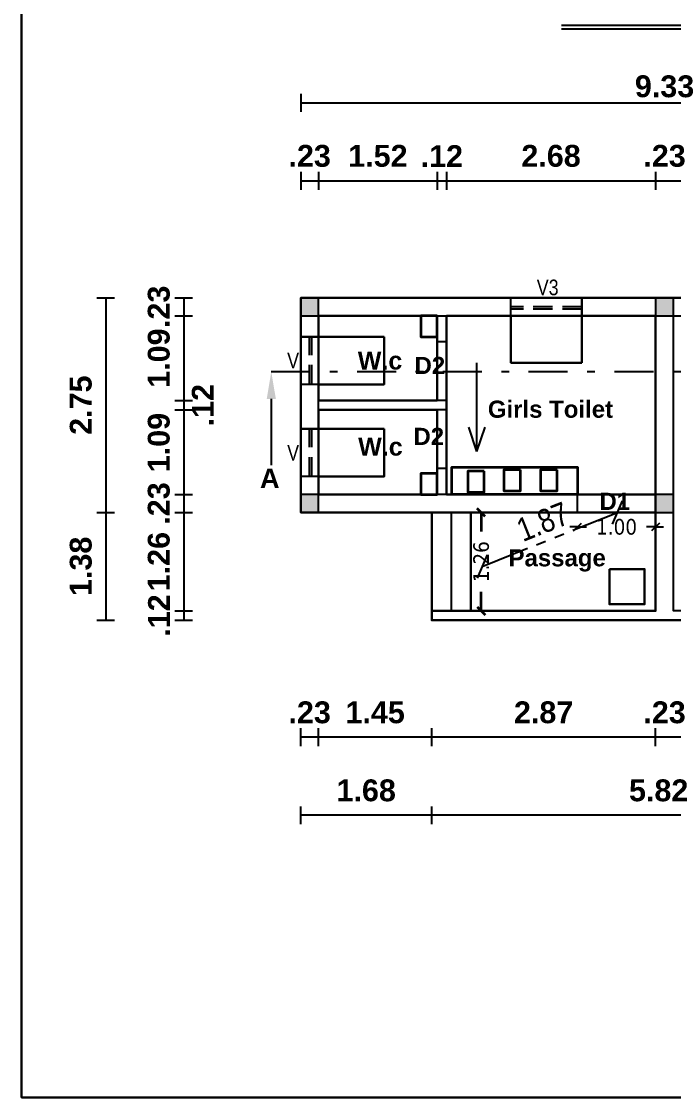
# Model space of a CAD drawing. Header units: metres. Extents: x 0 to 602, y 0 to 196.
# Drawn here: x 399.26 to 407.62, y 166.11 to 179.89 of the extents above; entities that cross this region are included whole.
import ezdxf

# ---------------------------------------------------------------- set-up
doc = ezdxf.new("R2010")
doc.units = ezdxf.units.M
doc.header["$MEASUREMENT"] = 0
for name, pattern in [('DASHDOT2', [0.5, 0.25, -0.125, 0, -0.125]), ('HIDDEN', [0.375, 0.25, -0.125]), ('PHANTOM2', [1.25, 0.625, -0.125, 0.125, -0.125, 0.125, -0.125])]:
    doc.linetypes.add(name, pattern=pattern)
for name, color, linetype, lineweight in [('BLK_1_FLR_1_ EXIT_WIDTH_ DOOR', 7, 'Continuous', 35), ('BLK_2_FLR_0_DRINKING_WATER', 4, 'Continuous', 30), ('BLK_2_FLR_0_WASH', 4, 'Continuous', 30)]:
    doc.layers.add(name, color=color, linetype=linetype, lineweight=lineweight)
for name, color, linetype in [('BLK_2_FLR_0_BLT_UP_AREA', 7, 'Continuous'), ('BLK_2_FLR_0_CARPET_AREA', 10, 'Continuous'), ('BLK_2_FLR_0_EXIT_WIDTH_STAIR', 1, 'Continuous'), ('BLK_2_FLR_2_WATER_CLOSET', 213, 'Continuous'), ('BLK_2_LVL_0_TOILET_BLOCK', 7, 'Continuous'), ('DIST_EXIT', 7, 'Continuous'), ('TOILET_VENTILATION', 6, 'Continuous')]:
    doc.layers.add(name, color=color, linetype=linetype)
doc.styles.add('Ar Bold', font='arialbd.ttf')
doc.styles.add('ARIAL', font='ARIALN.TTF')
doc.styles.add('JSC-Tahoma', font='tahoma.ttf')
doc.styles.get("Standard").update_dxf_attribs({"font": 'swissc.ttf', "height": 0.23})
doc.dimstyles.new('JSC_100', dxfattribs={"dimscale": 0.2, "dimtxt": 1, "dimasz": 0.5, "dimexe": 1, "dimexo": 2, "dimgap": 0.7, "dimtad": 0, "dimzin": 1, "dimdsep": 46, "dimtxsty": 'JSC-Tahoma', "dimblk": 'OBLIQUE', "dimcen": 0, "dimse1": 1, "dimse2": 1, "dimclrd": 8, "dimclre": 8, "dimclrt": 4, "dimadec": 0, "dimazin": 3, "dimtfac": 1, "dimtix": 1, "dimtmove": 1, "dimatfit": 3, "dimfxl": 0, "dimtolj": 1, "dimtzin": 0, "dimlwd": -1, "dimlwe": -1, "dimarcsym": 0})
doc.dimstyles.new('OPEN SPACE', dxfattribs={"dimtxt": 0.3, "dimasz": 0.23, "dimexe": 0.1875, "dimexo": 0.0625, "dimgap": 0.09, "dimtad": 3, "dimzin": 0, "dimdsep": 46, "dimtxsty": 'ARIAL', "dimblk": 'OBLIQUE', "dimcen": 0.09, "dimse1": 1, "dimse2": 1, "dimclrd": 6, "dimclre": 6, "dimclrt": 7, "dimadec": 0, "dimazin": 0, "dimtfac": 0.5, "dimtix": 1, "dimtmove": 0, "dimatfit": 3, "dimfxl": 0, "dimtolj": 1, "dimtzin": 0, "dimarcsym": 0})
doc.dimstyles.new('~dimensions', dxfattribs={"dimtxt": 0.28, "dimasz": 0.17, "dimexe": 0.05, "dimexo": 0.0625, "dimgap": 0.06, "dimtad": 1, "dimzin": 4, "dimdsep": 46, "dimtxsty": 'Ar Bold', "dimcen": 0.09, "dimse1": 1, "dimse2": 1, "dimsd1": 1, "dimsd2": 1, "dimclrt": 4, "dimadec": 0, "dimazin": 0, "dimtfac": 1, "dimtix": 1, "dimtofl": 0, "dimtmove": 2, "dimatfit": 3, "dimfxl": 0, "dimtolj": 1, "dimtzin": 0, "dimarcsym": 0})

# ---------------------------------------------------------------- blocks, each defined once
blk = doc.blocks.new('*D1184')
at = {"layer": 'Defpoints', "color": 0, "linetype": 'Continuous', "lineweight": 30}
for p in [(401.227, 172.344), (401.227, 172.344), (401.227, 172.224)]:
    blk.add_point(p, dxfattribs=at)
at = {"color": 4, "linetype": 'Continuous', "insert": (401.026, 172.284), "char_height": 0.28, "attachment_point": 5, "rotation": 90, "style": 'Ar Bold'}
blk.add_mtext('\\A1;.12', dxfattribs=at)
blk = doc.blocks.new('*D1185')
at = {"layer": 'Defpoints', "color": 0, "linetype": 'Continuous', "lineweight": 30}
for p in [(401.227, 173.604), (401.227, 173.604), (401.227, 172.344)]:
    blk.add_point(p, dxfattribs=at)
at = {"color": 4, "linetype": 'Continuous', "insert": (401.024, 172.974), "char_height": 0.28, "attachment_point": 5, "rotation": 90, "style": 'Ar Bold'}
blk.add_mtext('\\A1;1.26', dxfattribs=at)
blk = doc.blocks.new('*D1186')
at = {"layer": 'Defpoints', "color": 0, "linetype": 'Continuous', "lineweight": 30}
for p in [(401.227, 173.834), (401.227, 173.834), (401.227, 173.604)]:
    blk.add_point(p, dxfattribs=at)
at = {"color": 4, "linetype": 'Continuous', "insert": (401.024, 173.719), "char_height": 0.28, "attachment_point": 5, "rotation": 90, "style": 'Ar Bold'}
blk.add_mtext('\\A1;.23', dxfattribs=at)
blk = doc.blocks.new('*D1187')
at = {"layer": 'Defpoints', "color": 0, "linetype": 'Continuous', "lineweight": 30}
for p in [(401.227, 174.919), (401.227, 174.919), (401.227, 173.834)]:
    blk.add_point(p, dxfattribs=at)
at = {"color": 4, "linetype": 'Continuous', "insert": (401.024, 174.5), "char_height": 0.28, "attachment_point": 5, "rotation": 90, "style": 'Ar Bold'}
blk.add_mtext('\\A1;1.09', dxfattribs=at)
blk = doc.blocks.new('*D888')
at = {"layer": 'Defpoints', "color": 0, "linetype": 'Continuous', "lineweight": 30}
for p in [(401.788, 175.039), (401.788, 175.039), (401.788, 174.919)]:
    blk.add_point(p, dxfattribs=at)
at = {"color": 4, "linetype": 'Continuous', "insert": (401.587, 174.979), "char_height": 0.28, "attachment_point": 5, "rotation": 90, "style": 'Ar Bold'}
blk.add_mtext('\\A1;.12', dxfattribs=at)
blk = doc.blocks.new('*D1188')
at = {"layer": 'Defpoints', "color": 0, "linetype": 'Continuous', "lineweight": 30}
for p in [(401.227, 176.124), (401.227, 176.124), (401.227, 175.039)]:
    blk.add_point(p, dxfattribs=at)
at = {"color": 4, "linetype": 'Continuous', "insert": (401.024, 175.582), "char_height": 0.28, "attachment_point": 5, "rotation": 90, "style": 'Ar Bold'}
blk.add_mtext('\\A1;1.09', dxfattribs=at)
blk = doc.blocks.new('*D1189')
at = {"layer": 'Defpoints', "color": 0, "linetype": 'Continuous', "lineweight": 30}
for p in [(401.227, 176.354), (401.227, 176.354), (401.227, 176.124)]:
    blk.add_point(p, dxfattribs=at)
at = {"color": 4, "linetype": 'Continuous', "insert": (401.024, 176.239), "char_height": 0.28, "attachment_point": 5, "rotation": 90, "style": 'Ar Bold'}
blk.add_mtext('\\A1;.23', dxfattribs=at)
blk = doc.blocks.new('*D1190')
at = {"layer": 'Defpoints', "color": 0, "linetype": 'Continuous', "lineweight": 30}
for p in [(400.227, 173.604), (400.227, 173.604), (400.227, 172.224)]:
    blk.add_point(p, dxfattribs=at)
at = {"color": 4, "linetype": 'Continuous', "insert": (400.024, 172.914), "char_height": 0.28, "attachment_point": 5, "rotation": 90, "style": 'Ar Bold'}
blk.add_mtext('\\A1;1.38', dxfattribs=at)
blk = doc.blocks.new('*D1191')
at = {"layer": 'Defpoints', "color": 0, "linetype": 'Continuous', "lineweight": 30}
for p in [(400.227, 176.354), (400.227, 176.354), (400.227, 173.604)]:
    blk.add_point(p, dxfattribs=at)
at = {"color": 4, "linetype": 'Continuous', "insert": (400.024, 174.979), "char_height": 0.28, "attachment_point": 5, "rotation": 90, "style": 'Ar Bold'}
blk.add_mtext('\\A1;2.75', dxfattribs=at)
blk = doc.blocks.new('*D1192')
at = {"layer": 'Defpoints', "color": 0, "linetype": 'Continuous', "lineweight": 30}
for p in [(402.842, 177.969), (403.072, 177.969), (403.072, 177.969)]:
    blk.add_point(p, dxfattribs=at)
at = {"color": 4, "linetype": 'Continuous', "insert": (402.957, 178.172), "char_height": 0.28, "attachment_point": 5, "style": 'Ar Bold'}
blk.add_mtext('\\A1;.23', dxfattribs=at)
blk = doc.blocks.new('*D1193')
at = {"layer": 'Defpoints', "color": 0, "linetype": 'Continuous', "lineweight": 30}
for p in [(403.072, 177.969), (404.592, 177.969), (404.592, 177.969)]:
    blk.add_point(p, dxfattribs=at)
at = {"color": 4, "linetype": 'Continuous', "insert": (403.832, 178.172), "char_height": 0.28, "attachment_point": 5, "style": 'Ar Bold'}
blk.add_mtext('\\A1;1.52', dxfattribs=at)
blk = doc.blocks.new('*D1194')
at = {"layer": 'Defpoints', "color": 0, "linetype": 'Continuous', "lineweight": 30}
for p in [(404.592, 177.969), (404.712, 177.969), (404.712, 177.969)]:
    blk.add_point(p, dxfattribs=at)
at = {"color": 4, "linetype": 'Continuous', "insert": (404.652, 178.17), "char_height": 0.28, "attachment_point": 5, "style": 'Ar Bold'}
blk.add_mtext('\\A1;.12', dxfattribs=at)
blk = doc.blocks.new('*D1195')
at = {"layer": 'Defpoints', "color": 0, "linetype": 'Continuous', "lineweight": 30}
for p in [(404.712, 177.969), (407.392, 177.969), (407.392, 177.969)]:
    blk.add_point(p, dxfattribs=at)
at = {"color": 4, "linetype": 'Continuous', "insert": (406.052, 178.172), "char_height": 0.28, "attachment_point": 5, "style": 'Ar Bold'}
blk.add_mtext('\\A1;2.68', dxfattribs=at)
blk = doc.blocks.new('*D1196')
at = {"layer": 'Defpoints', "color": 0, "linetype": 'Continuous', "lineweight": 30}
for p in [(407.392, 177.969), (407.622, 177.969), (407.622, 177.969)]:
    blk.add_point(p, dxfattribs=at)
at = {"color": 4, "linetype": 'Continuous', "insert": (407.507, 178.172), "char_height": 0.28, "attachment_point": 5, "style": 'Ar Bold'}
blk.add_mtext('\\A1;.23', dxfattribs=at)
blk = doc.blocks.new('*D1201')
at = {"layer": 'Defpoints', "color": 0, "linetype": 'Continuous', "lineweight": 30}
for p in [(402.842, 178.86), (402.842, 178.854), (412.172, 178.854)]:
    blk.add_point(p, dxfattribs=at)
at = {"color": 4, "linetype": 'Continuous', "insert": (407.507, 179.063), "char_height": 0.28, "attachment_point": 5, "style": 'Ar Bold'}
blk.add_mtext('\\A1;9.33', dxfattribs=at)
blk = doc.blocks.new('*D1210')
at = {"layer": 'Defpoints', "color": 0, "linetype": 'Continuous', "lineweight": 30}
for p in [(402.842, 170.839), (403.072, 170.839), (403.072, 170.839)]:
    blk.add_point(p, dxfattribs=at)
at = {"color": 4, "linetype": 'Continuous', "insert": (402.957, 171.042), "char_height": 0.28, "attachment_point": 5, "style": 'Ar Bold'}
blk.add_mtext('\\A1;.23', dxfattribs=at)
blk = doc.blocks.new('*D1211')
at = {"layer": 'Defpoints', "color": 0, "linetype": 'Continuous', "lineweight": 30}
for p in [(403.072, 170.839), (404.522, 170.839), (404.522, 170.839)]:
    blk.add_point(p, dxfattribs=at)
at = {"color": 4, "linetype": 'Continuous', "insert": (403.797, 171.042), "char_height": 0.28, "attachment_point": 5, "style": 'Ar Bold'}
blk.add_mtext('\\A1;1.45', dxfattribs=at)
blk = doc.blocks.new('*D1212')
at = {"layer": 'Defpoints', "color": 0, "linetype": 'Continuous', "lineweight": 30}
for p in [(404.522, 170.839), (407.392, 170.839), (407.392, 170.839)]:
    blk.add_point(p, dxfattribs=at)
at = {"color": 4, "linetype": 'Continuous', "insert": (405.957, 171.042), "char_height": 0.28, "attachment_point": 5, "style": 'Ar Bold'}
blk.add_mtext('\\A1;2.87', dxfattribs=at)
blk = doc.blocks.new('*D1213')
at = {"layer": 'Defpoints', "color": 0, "linetype": 'Continuous', "lineweight": 30}
for p in [(407.392, 170.839), (407.622, 170.839), (407.622, 170.839)]:
    blk.add_point(p, dxfattribs=at)
at = {"color": 4, "linetype": 'Continuous', "insert": (407.507, 171.042), "char_height": 0.28, "attachment_point": 5, "style": 'Ar Bold'}
blk.add_mtext('\\A1;.23', dxfattribs=at)
blk = doc.blocks.new('*D1217')
at = {"layer": 'Defpoints', "color": 0, "linetype": 'Continuous', "lineweight": 30}
for p in [(402.842, 169.839), (404.522, 169.839), (404.522, 169.839)]:
    blk.add_point(p, dxfattribs=at)
at = {"color": 4, "linetype": 'Continuous', "insert": (403.682, 170.042), "char_height": 0.28, "attachment_point": 5, "style": 'Ar Bold'}
blk.add_mtext('\\A1;1.68', dxfattribs=at)
blk = doc.blocks.new('*D1218')
at = {"layer": 'Defpoints', "color": 0, "linetype": 'Continuous', "lineweight": 30}
for p in [(404.522, 169.839), (410.342, 169.839), (410.342, 169.839)]:
    blk.add_point(p, dxfattribs=at)
at = {"color": 4, "linetype": 'Continuous', "insert": (407.432, 170.042), "char_height": 0.28, "attachment_point": 5, "style": 'Ar Bold'}
blk.add_mtext('\\A1;5.82', dxfattribs=at)
blk = doc.blocks.new('_Oblique')
at = {"color": 0, "linetype": 'ByBlock', "lineweight": -2}
blk.add_line((-0.5, -0.5), (0.5, 0.5), dxfattribs=at)
blk = doc.blocks.new('*D1291')
at = {"layer": 'BLK_1_FLR_1_ EXIT_WIDTH_ DOOR', "color": 2}
for p, q in [((405.157, 173.604), (405.157, 173.361)), ((405.157, 172.344), (405.157, 172.587))]:
    blk.add_line(p, q, dxfattribs=at)
at = {"layer": 'Defpoints', "color": 0, "lineweight": 30}
for p in [(405.022, 173.604), (405.022, 172.344), (405.157, 172.344)]:
    blk.add_point(p, dxfattribs=at)
at = {"layer": 'BLK_1_FLR_1_ EXIT_WIDTH_ DOOR', "color": 2, "xscale": 0.1, "yscale": 0.1, "zscale": 0.1}
for p, rotation in [((405.157, 173.604), 90), ((405.157, 172.344), 270)]:
    blk.add_blockref('_Oblique', p, dxfattribs=dict(at, rotation=rotation))
at = {"layer": 'BLK_1_FLR_1_ EXIT_WIDTH_ DOOR', "color": 2, "lineweight": 30, "insert": (405.157, 172.974), "char_height": 0.2, "attachment_point": 5, "rotation": 90, "style": 'JSC-Tahoma'}
blk.add_mtext('\\A1;1.26', dxfattribs=at)
blk = doc.blocks.new('*D1292')
at = {"layer": 'BLK_2_FLR_0_EXIT_WIDTH_STAIR', "color": 1}
for p, q in [((406.392, 173.419), (406.292, 173.419)), ((406.392, 173.419), (406.506, 173.419)), ((407.392, 173.419), (407.278, 173.419)), ((407.392, 173.419), (407.492, 173.419))]:
    blk.add_line(p, q, dxfattribs=at)
at = {"layer": 'Defpoints', "color": 0, "lineweight": 30}
for p in [(406.392, 173.604), (407.392, 173.604), (407.392, 173.419)]:
    blk.add_point(p, dxfattribs=at)
at = {"layer": 'BLK_2_FLR_0_EXIT_WIDTH_STAIR', "color": 1, "xscale": 0.1, "yscale": 0.1, "zscale": 0.1}
blk.add_blockref('_Oblique', (406.392, 173.419), dxfattribs=at)
at = {"layer": 'BLK_2_FLR_0_EXIT_WIDTH_STAIR', "color": 1, "xscale": 0.1, "yscale": 0.1, "zscale": 0.1, "rotation": 180}
blk.add_blockref('_Oblique', (407.392, 173.419), dxfattribs=at)
at = {"layer": 'BLK_2_FLR_0_EXIT_WIDTH_STAIR', "color": 1, "lineweight": 30, "insert": (406.892, 173.419), "char_height": 0.2, "attachment_point": 5, "style": 'JSC-Tahoma'}
blk.add_mtext('\\A1;1.00', dxfattribs=at)
blk = doc.blocks.new('*D1293')
at = {"layer": 'Defpoints', "color": 0, "lineweight": 30}
for p in [(406.904, 173.604), (406.904, 173.604), (405.17, 172.914)]:
    blk.add_point(p, dxfattribs=at)
at = {"layer": 'DIST_EXIT', "color": 7, "linetype": 'PHANTOM2', "lineweight": -2}
blk.add_line((405.17, 172.914), (406.904, 173.604), dxfattribs=at)
at = {"layer": 'DIST_EXIT', "color": 7, "lineweight": -2, "xscale": 0.23, "yscale": 0.23, "zscale": 0.23}
for p, rotation in [((406.904, 173.604), 21.71220353836298), ((405.17, 172.914), 201.712203538363)]:
    blk.add_blockref('_Oblique', p, dxfattribs=dict(at, rotation=rotation))
at = {"layer": 'DIST_EXIT', "color": 7, "lineweight": 35, "insert": (405.947, 173.485), "char_height": 0.3, "attachment_point": 5, "rotation": 21.7122, "style": 'ARIAL'}
blk.add_mtext('\\A1;1.87', dxfattribs=at)

msp = doc.modelspace()

# ---------------------------------------------------------------- hatches: boundary and pattern name
at = {"linetype": 'Continuous', "ltscale": 0.1}
h = msp.add_hatch(color=8, dxfattribs=at)
h.dxf.hatch_style = 1
h.paths.add_polyline_path([(402.842, 176.354), (402.842, 176.124), (403.072, 176.124), (403.072, 176.354)])
h = msp.add_hatch(color=8, dxfattribs=at)
h.dxf.hatch_style = 1
h.paths.add_polyline_path([(407.392, 176.354), (407.392, 176.124), (407.622, 176.124), (407.622, 176.354)])
h = msp.add_hatch(color=8, dxfattribs=at)
h.dxf.hatch_style = 1
h.paths.add_polyline_path([(402.842, 173.834), (402.842, 173.604), (403.072, 173.604), (403.072, 173.834)])
h = msp.add_hatch(color=8, dxfattribs=at)
h.dxf.hatch_style = 1
h.paths.add_polyline_path([(407.392, 173.834), (407.392, 173.604), (407.622, 173.604), (407.622, 173.834)])

# ---------------------------------------------------------------- linework, layer by layer
at = {"color": 1}
msp.add_line((406.188, 179.85), (408.644, 179.85), dxfattribs=at)
for p, q in [((406.188, 179.8), (408.644, 179.8)), ((405.537, 176.354), (406.447, 176.354)), ((405.537, 176.124), (405.537, 176.354)), ((406.447, 176.124), (406.447, 176.354)), ((405.537, 176.124), (406.447, 176.124)), ((402.842, 175.856), (402.842, 175.246)), ((403.072, 175.856), (402.842, 175.856)), ((403.072, 175.856), (403.072, 175.246)), ((403.072, 175.246), (402.842, 175.246)), ((402.842, 174.675), (402.842, 174.065)), ((403.072, 174.675), (402.842, 174.675)), ((403.072, 174.675), (403.072, 174.065)), ((403.072, 174.065), (402.842, 174.065))]:
    msp.add_line(p, q)
at = {"linetype": 'Continuous'}
for p, q in [((402.842, 178.969), (402.842, 178.739)), ((402.842, 178.854), (412.172, 178.854)), ((402.842, 177.969), (402.842, 177.739)), ((402.842, 177.854), (412.172, 177.854)), ((403.072, 177.969), (403.072, 177.739)), ((404.592, 177.969), (404.592, 177.739)), ((404.712, 177.969), (404.712, 177.739)), ((407.392, 177.969), (407.392, 177.739)), ((400.227, 176.354), (400.457, 176.354)), ((400.342, 176.354), (400.342, 172.224)), ((401.227, 176.354), (401.457, 176.354)), ((401.342, 176.354), (401.342, 172.224)), ((402.842, 173.604), (402.842, 176.354)), ((402.842, 176.354), (412.172, 176.354)), ((401.227, 176.124), (401.457, 176.124)), ((403.072, 173.834), (403.072, 176.124)), ((403.072, 176.124), (404.592, 176.124)), ((404.592, 175.789), (404.592, 176.124)), ((404.592, 176.124), (407.392, 176.124)), ((404.712, 173.834), (404.712, 176.124)), ((407.392, 172.344), (407.392, 176.124)), ((404.712, 175.789), (404.592, 175.789)), ((401.227, 175.039), (401.457, 175.039)), ((404.712, 175.039), (403.072, 175.039)), ((401.227, 174.919), (401.457, 174.919)), ((404.712, 174.919), (403.072, 174.919)), ((404.592, 173.834), (404.592, 174.169)), ((404.712, 174.169), (404.592, 174.169)), ((401.227, 173.834), (401.457, 173.834)), ((406.392, 173.834), (403.072, 173.834)), ((406.392, 173.604), (406.392, 173.834)), ((400.227, 173.604), (400.457, 173.604)), ((401.227, 173.604), (401.457, 173.604)), ((407.392, 173.604), (402.842, 173.604)), ((404.522, 173.604), (404.522, 172.224)), ((404.772, 173.604), (404.772, 172.344)), ((405.022, 173.604), (405.022, 172.344)), ((401.227, 172.344), (401.457, 172.344)), ((404.522, 172.344), (407.392, 172.344)), ((400.227, 172.224), (400.457, 172.224)), ((401.227, 172.224), (401.457, 172.224)), ((404.522, 172.224), (410.342, 172.224)), ((402.842, 170.609), (402.842, 170.839)), ((403.072, 170.609), (403.072, 170.839)), ((404.522, 170.609), (404.522, 170.839)), ((407.392, 170.609), (407.392, 170.839)), ((412.172, 170.724), (402.842, 170.724)), ((402.842, 169.609), (402.842, 169.839)), ((412.172, 169.724), (402.842, 169.724)), ((404.522, 169.609), (404.522, 169.839))]:
    msp.add_line(p, q, dxfattribs=at)
at = {"linetype": 'HIDDEN'}
for p, q in [((406.447, 176.239), (405.537, 176.239)), ((406.447, 176.209), (405.537, 176.209)), ((402.957, 175.246), (402.957, 175.856)), ((402.987, 175.246), (402.987, 175.856)), ((402.957, 174.065), (402.957, 174.675)), ((402.987, 174.065), (402.987, 174.675))]:
    msp.add_line(p, q, dxfattribs=at)
at = {"color": 8, "linetype": 'Continuous'}
for q in [(405.102, 175.521), (404.997, 174.699), (405.207, 174.699)]:
    msp.add_line((405.102, 174.384), q, dxfattribs=at)
at = {"color": 71, "linetype": 'DASHDOT2', "ltscale": 2}
msp.add_line((402.465, 175.409), (413.001, 175.409), dxfattribs=at)
at = {"linetype": 'Continuous', "lineweight": 30}
msp.add_lwpolyline([(399.263, 186.357), (433.352, 186.357), (433.352, 166.109), (399.263, 166.109)], close=True, dxfattribs=at)
at = {"color": 1, "linetype": 'Continuous'}
for points in [[(405.537, 176.354), (402.842, 176.354), (402.842, 175.856), (403.072, 175.856), (403.072, 176.124), (404.592, 176.124), (405.537, 176.124)], [(407.622, 176.124), (408.567, 176.124), (408.567, 176.354), (406.447, 176.354), (406.447, 176.124), (407.392, 176.124), (407.392, 172.344), (404.522, 172.344), (404.522, 172.224), (410.342, 172.224), (410.342, 172.344), (407.622, 172.344)], [(403.072, 175.246), (402.842, 175.246), (402.842, 174.675), (403.072, 174.675)], [(406.392, 173.834), (403.072, 173.834), (403.072, 174.065), (402.842, 174.065), (402.842, 173.604), (406.392, 173.604)]]:
    msp.add_lwpolyline(points, close=True, dxfattribs=at)
at = {"color": 5, "linetype": 'Continuous', "ltscale": 0.1}
for points in [[(402.842, 176.354), (402.842, 176.124), (403.072, 176.124), (403.072, 176.354)], [(407.392, 176.354), (407.392, 176.124), (407.622, 176.124), (407.622, 176.354)], [(402.842, 173.834), (402.842, 173.604), (403.072, 173.604), (403.072, 173.834)], [(407.392, 173.834), (407.392, 173.604), (407.622, 173.604), (407.622, 173.834)]]:
    msp.add_lwpolyline(points, close=True, dxfattribs=at)
at = {"color": 1}
msp.add_lwpolyline([(402.465, 175.059), (402.465, 174.209)], dxfattribs=at)
msp.add_solid([(402.407, 175.059), (402.465, 175.409), (402.524, 175.059)], dxfattribs=at)
at = {"layer": 'BLK_2_FLR_0_BLT_UP_AREA', "color": 26, "linetype": 'Continuous', "lineweight": 30}
msp.add_lwpolyline([(410.342, 172.224), (404.522, 172.224), (404.522, 173.604), (402.842, 173.604), (402.842, 176.354), (412.172, 176.354), (412.172, 173.604), (410.342, 173.604)], close=True, dxfattribs=at)
at = {"layer": 'BLK_2_FLR_0_CARPET_AREA', "color": 26, "linetype": 'Continuous', "lineweight": 30}
for points in [[(403.072, 175.039), (404.592, 175.039), (404.592, 176.124), (403.072, 176.124)], [(404.712, 173.834), (407.392, 173.834), (407.392, 176.124), (404.712, 176.124)], [(403.072, 174.919), (404.592, 174.919), (404.592, 173.834), (403.072, 173.834)], [(405.022, 172.344), (407.392, 172.344), (407.392, 173.604), (405.022, 173.604)]]:
    msp.add_lwpolyline(points, close=True, dxfattribs=at)
at = {"layer": 'BLK_2_FLR_0_DRINKING_WATER', "color": 7, "lineweight": 30}
msp.add_lwpolyline([(406.801, 172.878), (407.251, 172.878), (407.251, 172.428), (406.801, 172.428)], close=True, dxfattribs=at)
at = {"layer": 'BLK_2_FLR_0_WASH', "color": 60, "lineweight": 35}
for points in [[(404.592, 176.124), (404.382, 176.124), (404.382, 175.853), (404.592, 175.853)], [(405.196, 174.134), (404.986, 174.134), (404.986, 173.863), (405.196, 173.863)], [(405.659, 174.152), (405.448, 174.152), (405.448, 173.881), (405.659, 173.881)], [(406.129, 174.152), (405.919, 174.152), (405.919, 173.881), (406.129, 173.881)], [(404.592, 174.105), (404.382, 174.105), (404.382, 173.834), (404.592, 173.834)]]:
    msp.add_lwpolyline(points, close=True, dxfattribs=at)
at = {"layer": 'BLK_2_FLR_0_WASH', "color": 55, "lineweight": 35}
msp.add_lwpolyline([(406.392, 173.834), (404.779, 173.834), (404.779, 174.185), (406.392, 174.185)], close=True, dxfattribs=at)
at = {"layer": 'BLK_2_FLR_2_WATER_CLOSET', "color": 2, "linetype": 'Continuous', "lineweight": 30}
for points in [[(403.072, 175.039), (404.592, 175.039), (404.592, 176.124), (403.072, 176.124)], [(404.712, 173.834), (407.392, 173.834), (407.392, 176.124), (404.712, 176.124)], [(403.072, 174.919), (404.592, 174.919), (404.592, 173.834), (403.072, 173.834)]]:
    msp.add_lwpolyline(points, close=True, dxfattribs=at)
at = {"layer": 'BLK_2_LVL_0_TOILET_BLOCK', "color": 153, "linetype": 'Continuous', "lineweight": 30}
msp.add_lwpolyline([(410.342, 172.224), (404.522, 172.224), (404.522, 173.604), (402.842, 173.604), (402.842, 176.354), (412.172, 176.354), (412.172, 173.604), (410.342, 173.604)], close=True, dxfattribs=at)
at = {"layer": 'TOILET_VENTILATION', "color": 6, "lineweight": 30}
for points in [[(406.445, 175.523), (406.445, 176.124), (405.537, 176.124), (405.537, 175.523)], [(403.912, 175.856), (403.072, 175.856), (403.072, 175.246), (403.912, 175.246)], [(403.912, 174.675), (403.072, 174.675), (403.072, 174.065), (403.912, 174.065)]]:
    msp.add_lwpolyline(points, close=True, dxfattribs=at)

# ---------------------------------------------------------------- texts
for s, p in [('V3', (405.869, 176.388)), ('V', (402.669, 175.451)), ('V', (402.669, 174.27))]:
    msp.add_text(s, height=0.2).set_placement(p)
at = {"style": 'Ar Bold'}
for s, height, p in [('W.c', 0.23, (403.574, 175.436)), ('D2', 0.22, (404.302, 175.378)), ('Girls Toilet', 0.22, (405.242, 174.818)), ('D2', 0.22, (404.288, 174.469)), ('W.c', 0.23, (403.579, 174.333)), ('A', 0.25, (402.32, 173.917)), ('D1', 0.22, (406.673, 173.637)), ('Passage', 0.22, (405.507, 172.914))]:
    msp.add_text(s, height=height, dxfattribs=at).set_placement(p)

# ---------------------------------------------------------------- dimensions: what is measured, and where the dimension line sits
at = {"linetype": 'Continuous'}
for p1, p2, distance, picture, middle in [((412.172, 178.854), (402.842, 178.854), -0.006, '*D1201', (407.507, 179.063)), ((402.842, 177.969), (403.072, 177.969), 0, '*D1192', (402.957, 178.172)), ((400.227, 172.224), (400.227, 173.604), 0, '*D1190', (400.024, 172.914)), ((401.227, 172.224), (401.227, 172.344), 0, '*D1184', (401.026, 172.284)), ((402.842, 170.839), (403.072, 170.839), 0, '*D1210', (402.957, 171.042)), ((402.842, 169.839), (404.522, 169.839), 0, '*D1217', (403.682, 170.042))]:
    dim = msp.add_aligned_dim(p1=p1, p2=p2, distance=distance, dimstyle='~dimensions', dxfattribs=at)
    dim.commit()
    dim.dimension.update_dxf_attribs({"geometry": picture, "text_midpoint": middle})
for base, p1, p2, angle, picture, middle in [((404.592, 177.969), (403.072, 177.969), (404.592, 177.969), 180, '*D1193', (403.832, 178.172)), ((404.712, 177.969), (404.592, 177.969), (404.712, 177.969), 180, '*D1194', (404.652, 178.17)), ((407.392, 177.969), (404.712, 177.969), (407.392, 177.969), 180, '*D1195', (406.052, 178.172)), ((407.622, 177.969), (407.392, 177.969), (407.622, 177.969), 180, '*D1196', (407.507, 178.172)), ((401.227, 176.354), (401.227, 176.124), (401.227, 176.354), 270, '*D1189', (401.024, 176.239)), ((400.227, 176.354), (400.227, 173.604), (400.227, 176.354), 270, '*D1191', (400.024, 174.979)), ((401.226973501, 176.124175513), (401.226973501, 175.039175513), (401.226973501, 176.124175513), 270, '*D1188', (401.023917567, 175.581675513)), ((401.788, 175.039), (401.788, 174.919), (401.788, 175.039), 270, '*D888', (401.587, 174.979)), ((401.227, 173.834), (401.227, 173.604), (401.227, 173.834), 270, '*D1186', (401.024, 173.719)), ((401.227, 173.604), (401.227, 172.344), (401.227, 173.604), 270, '*D1185', (401.024, 172.974)), ((404.522, 170.839), (403.072, 170.839), (404.522, 170.839), 180, '*D1211', (403.797, 171.042)), ((407.392, 170.839), (404.522, 170.839), (407.392, 170.839), 180, '*D1212', (405.957, 171.042)), ((407.622, 170.839), (407.392, 170.839), (407.622, 170.839), 180, '*D1213', (407.507, 171.042)), ((410.342, 169.839), (404.522, 169.839), (410.342, 169.839), 180, '*D1218', (407.432, 170.042))]:
    dim = msp.add_linear_dim(base=base, p1=p1, p2=p2, angle=angle, dimstyle='~dimensions', dxfattribs=at)
    dim.commit()
    dim.dimension.update_dxf_attribs({"geometry": picture, "text_midpoint": middle})
dim = msp.add_linear_dim(base=(401.226973501, 174.919175513), p1=(401.226973501, 173.834175513), p2=(401.226973501, 174.919175513), angle=270, dimstyle='~dimensions', dxfattribs=at)
dim.commit()
dim.dimension.update_dxf_attribs({"geometry": '*D1187', "text_midpoint": (401.023917567, 174.500371372), "dimtype": 160})
at = {"layer": 'BLK_1_FLR_1_ EXIT_WIDTH_ DOOR', "color": 2, "lineweight": 30}
dim = msp.add_linear_dim(base=(405.157, 172.344), p1=(405.022, 173.604), p2=(405.022, 172.344), angle=90, dimstyle='JSC_100', override={"dimclrd": 2, "dimclrt": 2}, dxfattribs=at)
dim.commit()
dim.dimension.update_dxf_attribs({"geometry": '*D1291', "text_midpoint": (405.157, 172.974)})
at = {"layer": 'BLK_2_FLR_0_EXIT_WIDTH_STAIR', "color": 1, "lineweight": 30}
dim = msp.add_linear_dim(base=(407.392, 173.419), p1=(406.392, 173.604), p2=(407.392, 173.604), dimstyle='JSC_100', override={"dimclrd": 1, "dimclrt": 1}, dxfattribs=at)
dim.commit()
dim.dimension.update_dxf_attribs({"geometry": '*D1292', "text_midpoint": (406.892, 173.419)})
at = {"layer": 'DIST_EXIT', "color": 7, "lineweight": 35}
dim = msp.add_aligned_dim(p1=(405.17, 172.914), p2=(406.904, 173.604), distance=0, dimstyle='OPEN SPACE', override={"dimpost": '\\X', "dimclrd": 7, "dimfxl": 0, "dimarcsym": 2}, dxfattribs=at)
dim.commit()
dim.dimension.update_dxf_attribs({"geometry": '*D1293', "text_midpoint": (405.947, 173.485)})

doc.saveas('drawing.dxf')
